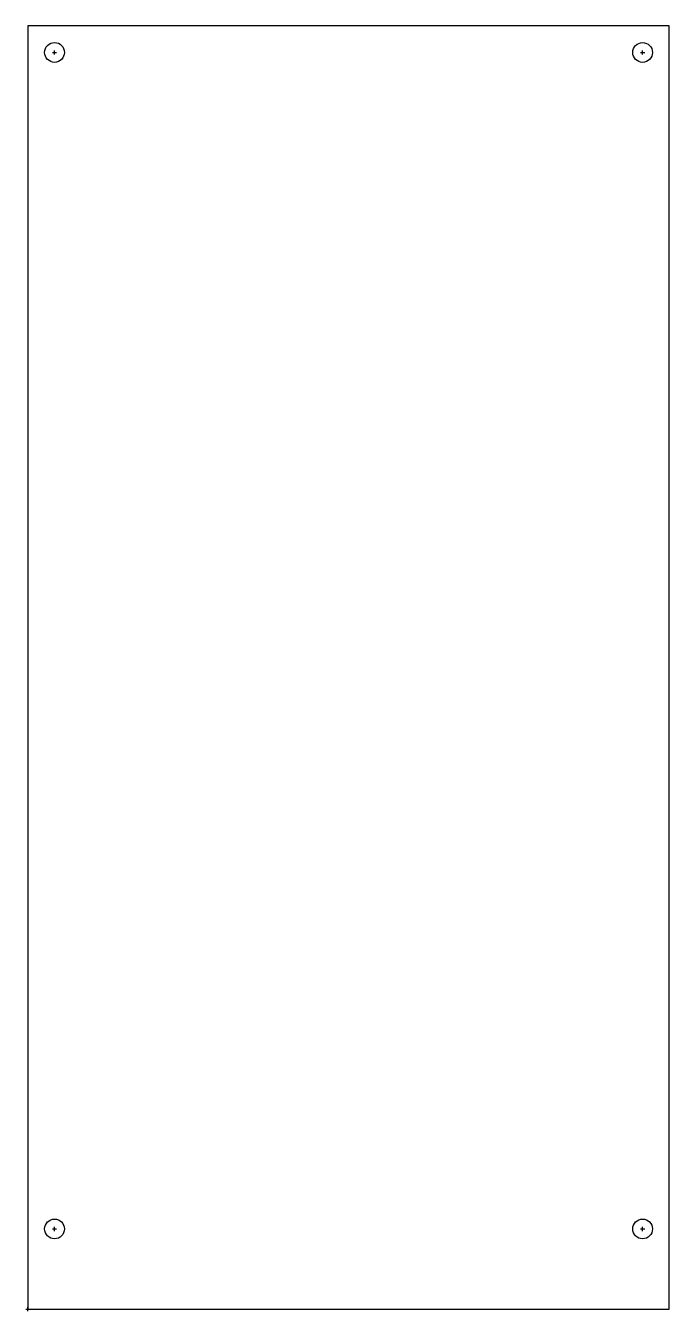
# Model space of a CAD drawing. Header units: inches. Extents: x 0 to 12, y 0 to 24.
import ezdxf

# ---------------------------------------------------------------- set-up
doc = ezdxf.new("R2010")
doc.units = ezdxf.units.IN
doc.header["$MEASUREMENT"] = 0
doc.layers.add('Contour', color=7, linetype='CONTINUOUS')
doc.layers.add('Reference_points', color=1, linetype='CONTINUOUS')

msp = doc.modelspace()

# ---------------------------------------------------------------- linework, layer by layer
at = {"layer": 'Contour', "color": 7, "linetype": 'CONTINUOUS'}
for p, q in [((12, 24), (0, 24)), ((0, 24), (0, 24)), ((0, 24), (0, 0)), ((12, 0), (12, 24)), ((12, 24), (12, 24)), ((0, 0), (0, 0)), ((0, 0), (12, 0)), ((12, 0), (12, 0))]:
    msp.add_line(p, q, dxfattribs=at)
for centre, radius in [((0.5, 23.5), 0.18512), ((11.5, 23.5), 0.185), ((0.5, 1.5), 0.185), ((11.5, 1.5), 0.185)]:
    msp.add_circle(centre, radius, dxfattribs=at)
at = {"layer": 'Reference_points', "color": 1, "linetype": 'CONTINUOUS'}
for p, q in [((0.46063, 23.5), (0.53937, 23.5)), ((0.5, 23.46063), (0.5, 23.53937)), ((11.46063, 23.5), (11.53937, 23.5)), ((11.5, 23.46063), (11.5, 23.53937)), ((0.46063, 1.5), (0.53937, 1.5)), ((0.5, 1.46063), (0.5, 1.53937)), ((11.46063, 1.5), (11.53937, 1.5)), ((11.5, 1.46063), (11.5, 1.53937)), ((-0.03937, 0), (0.03937, 0)), ((0, -0.03937), (0, 0.03937))]:
    msp.add_line(p, q, dxfattribs=at)

doc.saveas('drawing.dxf')
